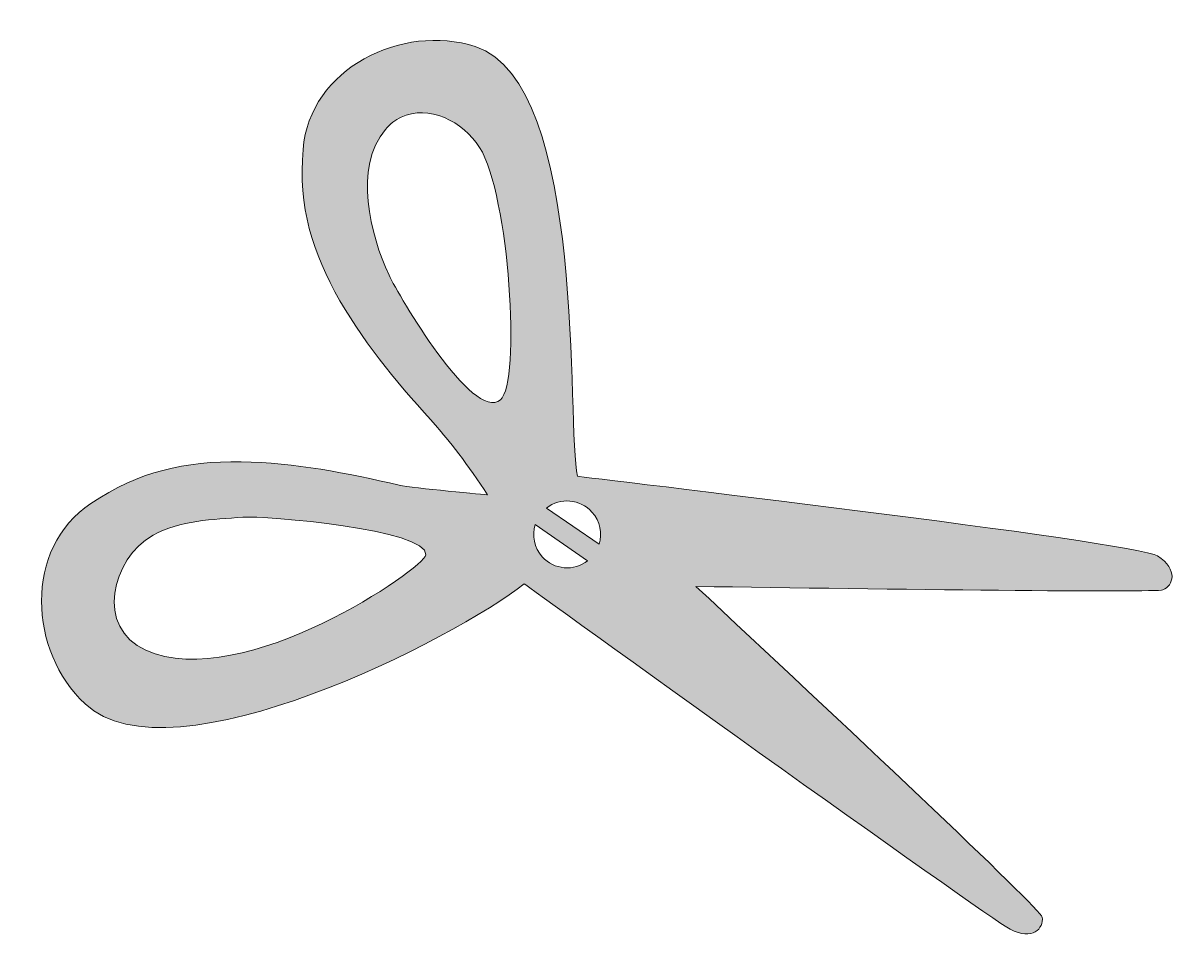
# Model space of a CAD drawing. Header units: inches. Extents: x -2 to 102, y -1 to 82.
import ezdxf

# ---------------------------------------------------------------- set-up
doc = ezdxf.new("R2010")
doc.units = ezdxf.units.IN
doc.header["$MEASUREMENT"] = 0
doc.layers.add('Layer 1', color=7, linetype='Continuous')

msp = doc.modelspace()

# ---------------------------------------------------------------- hatches: boundary and pattern name
at = {"layer": 'Layer 1', "true_color": 0x2b388f}
h = msp.add_hatch(color=177, dxfattribs=at)
h.dxf.hatch_style = 2
edge = h.paths.add_edge_path()
edge.add_spline(control_points=[(100.3, 33.98), (98.38, 35.25), (48.36, 41.09), (48.16, 41.14), (47.17, 45.47), (49.09, 76.53), (38.98, 79.78), (32.42, 81.88), (24.09, 77.83), (23.5, 70.53), (23.09, 65.36), (24.29, 61.31), (26.82, 56.92), (29.23, 52.74), (32.35, 49.12), (35.58, 45.53), (36.34, 44.69), (38.45, 42.06), (40.09, 39.47), (40.09, 39.47), (33.31, 40.08), (32.15, 40.35), (27.44, 41.42), (22.76, 42.37), (17.94, 42.44), (12.86, 42.51), (8.75, 41.58), (4.44, 38.7), (-1.66, 34.63), (-1.13, 25.37), (3.91, 20.68), (11.68, 13.43), (37.28, 26.62), (43.38, 31.48), (43.53, 31.33), (85.01, 1.48), (87.05, 0.42), (89.1, -0.63), (90.05, 0.49), (89.94, 1.5), (89.87, 2.17), (71.17, 19.72), (58.81, 31.24), (75.94, 30.98), (100.17, 30.67), (100.77, 30.93), (101.7, 31.33), (102.21, 32.71), (100.3, 33.98)], knot_values=[0, 0, 0, 0, 1, 1, 1, 2, 2, 2, 3, 3, 3, 4, 4, 4, 5, 5, 5, 6, 6, 6, 7, 7, 7, 8, 8, 8, 9, 9, 9, 10, 10, 10, 11, 11, 11, 12, 12, 12, 13, 13, 13, 14, 14, 14, 15, 15, 15, 16, 16, 16, 16], degree=3, periodic=1)
edge = h.paths.add_edge_path()
edge.add_spline(control_points=[(34.54, 34.07), (34.44, 32.93), (18.17, 21.62), (9.36, 25.51), (4.84, 27.51), (6.25, 33.73), (10.04, 35.85), (12.42, 37.18), (15.42, 37.27), (18.08, 37.46), (20.04, 37.61), (34.74, 36.39), (34.54, 34.07)], knot_values=[0, 0, 0, 0, 1, 1, 1, 2, 2, 2, 3, 3, 3, 4, 4, 4, 4], degree=3, periodic=1)
edge = h.paths.add_edge_path()
edge.add_spline(control_points=[(41.24, 48.02), (38.74, 45.98), (32.07, 57.44), (31.23, 59.22), (29.54, 62.85), (28.03, 68.9), (30.91, 72.32), (31.33, 72.82), (31.81, 73.19), (32.32, 73.43), (34.74, 74.59), (37.9, 73.06), (39.37, 70.71), (42.04, 66.46), (43.11, 49.55), (41.24, 48.02)], knot_values=[0, 0, 0, 0, 1, 1, 1, 2, 2, 2, 3, 3, 3, 4, 4, 4, 5, 5, 5, 5], degree=3, periodic=1)
edge = h.paths.add_edge_path()
edge.add_spline(control_points=[(45, 33.91), (44.27, 34.72), (44.06, 35.83), (44.36, 36.8), (44.36, 36.8), (49.08, 33.55), (49.08, 33.55), (47.85, 32.58), (46.06, 32.72), (45, 33.91)], knot_values=[0, 0, 0, 0, 1, 1, 1, 2, 2, 2, 3, 3, 3, 3], degree=3, periodic=1)
edge = h.paths.add_edge_path()
edge.add_spline(control_points=[(50.11, 35.03), (50.11, 35.03), (45.38, 38.29), (45.38, 38.29), (46.62, 39.25), (48.4, 39.11), (49.47, 37.93), (50.2, 37.11), (50.41, 36.01), (50.11, 35.03)], knot_values=[0, 0, 0, 0, 1, 1, 1, 2, 2, 2, 3, 3, 3, 3], degree=3, periodic=1)

# ---------------------------------------------------------------- linework, layer by layer
at = {"layer": 'Layer 1', "lineweight": 0}
for points, knots in [([(100.3, 33.98), (98.38, 35.25), (48.36, 41.09), (48.16, 41.14), (47.17, 45.47), (49.09, 76.53), (38.98, 79.78), (32.42, 81.88), (24.09, 77.83), (23.5, 70.53), (23.09, 65.36), (24.29, 61.31), (26.82, 56.92), (29.23, 52.74), (32.35, 49.12), (35.58, 45.53), (36.34, 44.69), (38.45, 42.06), (40.09, 39.47), (40.09, 39.47), (33.31, 40.08), (32.15, 40.35), (27.44, 41.42), (22.76, 42.37), (17.94, 42.44), (12.86, 42.51), (8.75, 41.58), (4.44, 38.7), (-1.66, 34.63), (-1.13, 25.37), (3.91, 20.68), (11.68, 13.43), (37.28, 26.62), (43.38, 31.48), (43.53, 31.33), (85.01, 1.48), (87.05, 0.42), (89.1, -0.63), (90.05, 0.49), (89.94, 1.5), (89.87, 2.17), (71.17, 19.72), (58.81, 31.24), (75.94, 30.98), (100.17, 30.67), (100.77, 30.93), (101.7, 31.33), (102.21, 32.71), (100.3, 33.98)], [0, 0, 0, 0, 1, 1, 1, 2, 2, 2, 3, 3, 3, 4, 4, 4, 5, 5, 5, 6, 6, 6, 7, 7, 7, 8, 8, 8, 9, 9, 9, 10, 10, 10, 11, 11, 11, 12, 12, 12, 13, 13, 13, 14, 14, 14, 15, 15, 15, 16, 16, 16, 16]), ([(41.24, 48.02), (38.74, 45.98), (32.07, 57.44), (31.23, 59.22), (29.54, 62.85), (28.03, 68.9), (30.91, 72.32), (31.33, 72.82), (31.81, 73.19), (32.32, 73.43), (34.74, 74.59), (37.9, 73.06), (39.37, 70.71), (42.04, 66.46), (43.11, 49.55), (41.24, 48.02)], [0, 0, 0, 0, 1, 1, 1, 2, 2, 2, 3, 3, 3, 4, 4, 4, 5, 5, 5, 5]), ([(50.11, 35.03), (50.11, 35.03), (45.38, 38.29), (45.38, 38.29), (46.62, 39.25), (48.4, 39.11), (49.47, 37.93), (50.2, 37.11), (50.41, 36.01), (50.11, 35.03)], [0, 0, 0, 0, 1, 1, 1, 2, 2, 2, 3, 3, 3, 3]), ([(34.54, 34.07), (34.44, 32.93), (18.17, 21.62), (9.36, 25.51), (4.84, 27.51), (6.25, 33.73), (10.04, 35.85), (12.42, 37.18), (15.42, 37.27), (18.08, 37.46), (20.04, 37.61), (34.74, 36.39), (34.54, 34.07)], [0, 0, 0, 0, 1, 1, 1, 2, 2, 2, 3, 3, 3, 4, 4, 4, 4]), ([(45, 33.91), (44.27, 34.72), (44.06, 35.83), (44.36, 36.8), (44.36, 36.8), (49.08, 33.55), (49.08, 33.55), (47.85, 32.58), (46.06, 32.72), (45, 33.91)], [0, 0, 0, 0, 1, 1, 1, 2, 2, 2, 3, 3, 3, 3])]:
    msp.add_open_spline(points, degree=3, knots=knots, dxfattribs=at)

doc.saveas('drawing.dxf')
